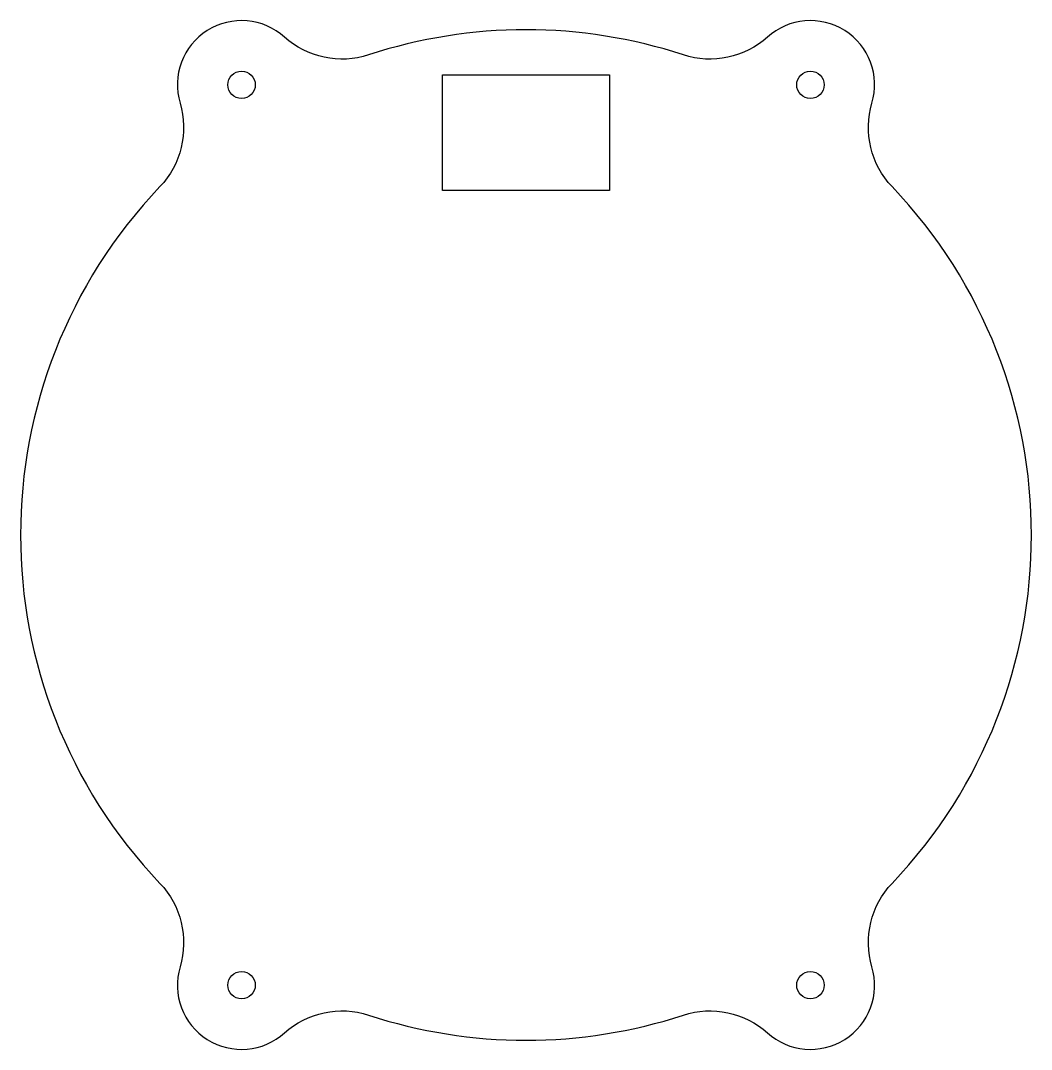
# Model space of a CAD drawing. Header units: millimetres. Extents: x -59 to 59, y -60 to 60.
import ezdxf

# ---------------------------------------------------------------- set-up
doc = ezdxf.new("R2010")
doc.units = ezdxf.units.MM
doc.layers.get('0').update_dxf_attribs({"linetype": 'CONTINUOUS'})

msp = doc.modelspace()

# ---------------------------------------------------------------- linework, layer by layer
msp.add_lwpolyline([(40.39, 50.43, 0.757854), (28.18, 58.14, -0.268793), (18.37, 56.07, 0.159623), (-18.37, 56.07, -0.268793), (-28.18, 58.14, 0.757854), (-40.39, 50.43, -0.268793), (-42.73, 40.68, 0.399922), (-42.73, -40.68, -0.268793), (-40.39, -50.43, 0.757854), (-28.18, -58.14, -0.268793), (-18.37, -56.07, 0.159623), (18.37, -56.07, -0.268793), (28.18, -58.14, 0.757854), (40.39, -50.43, -0.268793), (42.73, -40.68, 0.399922), (42.73, 40.68, -0.268793)], format="xyb", close=True)
msp.add_lwpolyline([(9.75, 40.25), (-9.75, 40.25), (-9.75, 53.75), (9.75, 53.75)], close=True)
for centre in [(-33.2, 52.57), (33.2, 52.57), (-33.2, -52.57), (33.2, -52.57)]:
    msp.add_circle(centre, 1.6)

doc.saveas('drawing.dxf')
